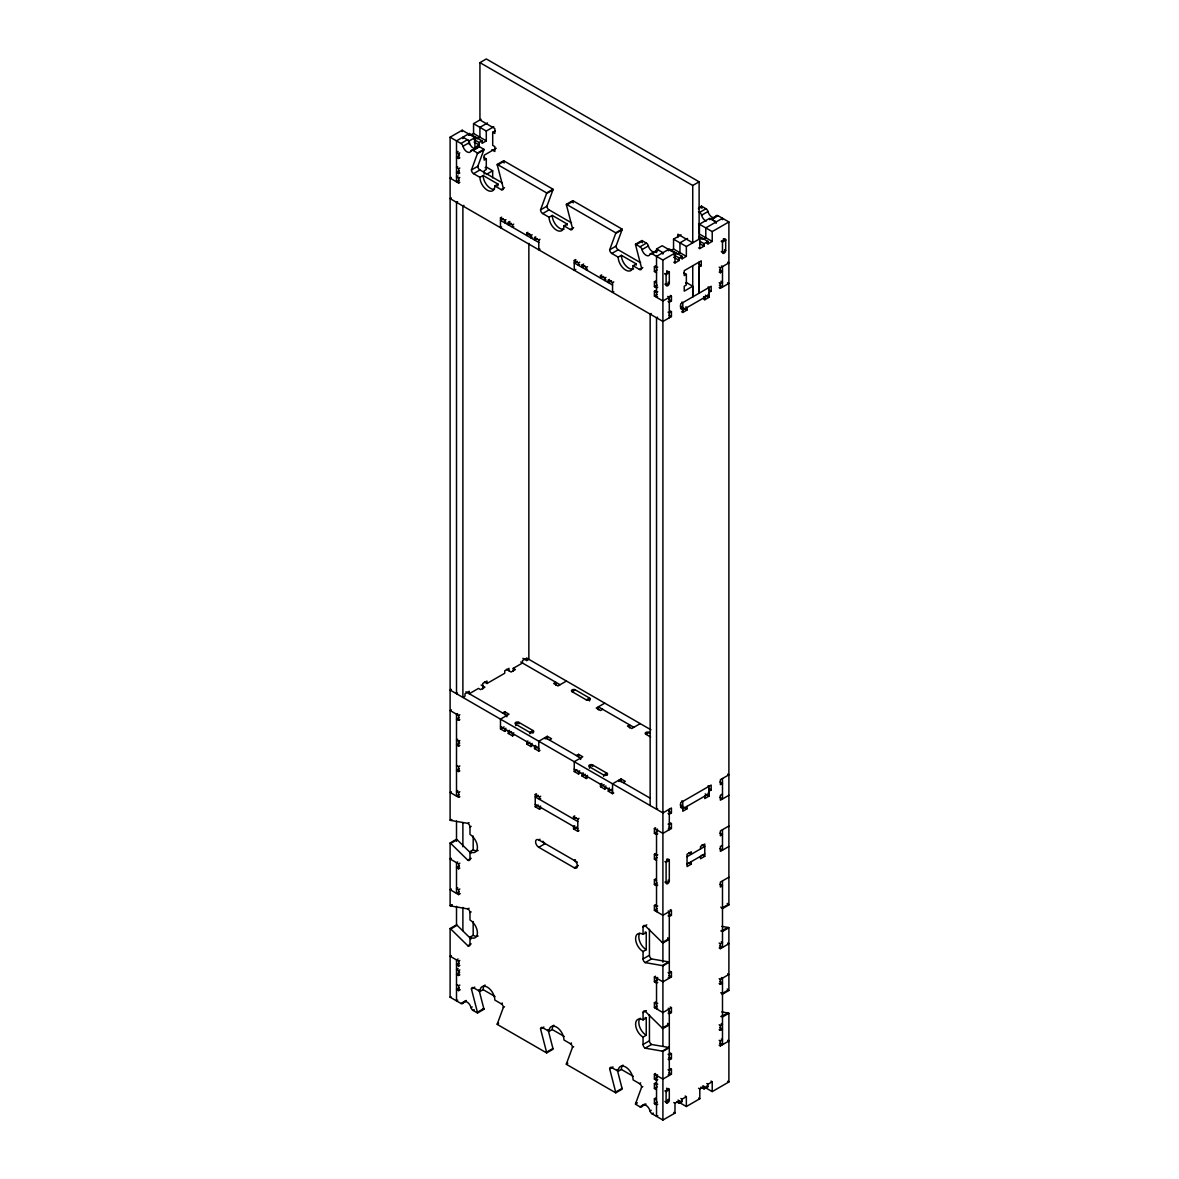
<?xml version="1.0" encoding="UTF-8"?>
<svg xmlns="http://www.w3.org/2000/svg" width="1179" height="1179" viewBox="0 0 1179 1179"><rect width="100%" height="100%" fill="white"/><g stroke="black" fill="none" stroke-linecap="round" stroke-linejoin="round"><path stroke-width="1.5" d="M681.595 311.757L682.788 312.45L682.788 307.542L680.239 306.068M686.355 283.874L686.355 282.547L692.736 286.232L692.736 296.887L692.736 265.761M699.118 239.145L699.118 181.802L692.736 185.486L692.736 242.83L677.837 234.223L677.837 237.495M703.583 299.068L704.777 299.761L709.036 297.3L709.036 292.392L711.158 291.154L711.158 286.246L680.666 303.858L680.666 308.765L682.788 307.542M479.941 177.336L483.139 175.494L498.039 184.101L494.841 185.943A10.537 6.087 60 0 1 487.399 190.246A10.537 6.087 60 0 1 479.941 177.336L473.56 173.652A3.006 1.739 60 0 1 471.438 169.968L477.421 153.653A3.006 1.739 60 0 0 477.51 153.005L483.906 149.32L479.411 146.727A3.006 1.739 60 0 0 477.407 147.213A6.013 3.478 60 0 1 473.398 148.171A6.013 3.478 60 0 1 469.375 142.571A3.006 1.739 60 0 0 467.37 139.785L460.989 143.47L450.113 137.191L450.113 820.157A3.006 1.739 60 0 0 450.732 820.407L467.857 823.369L469.05 822.677M471.438 169.968L477.819 166.283L483.817 149.969A3.006 1.739 60 0 0 483.906 149.32M549.075 217.245L552.258 215.403L567.158 224.01L563.96 225.852A10.537 6.087 60 0 1 556.517 230.156A10.537 6.087 60 0 1 549.075 217.245L542.679 213.561A3.006 1.739 60 0 1 540.557 209.877L546.555 193.562A3.006 1.739 60 0 0 546.643 192.914L553.025 189.23L503.654 160.727L497.273 164.412A3.006 1.739 60 0 0 497.361 165.163L503.359 188.404A3.006 1.739 60 0 1 501.222 189.627L494.841 185.943M540.557 209.877L546.938 206.192L552.936 189.878A3.006 1.739 60 0 0 553.025 189.23M618.194 257.155L621.377 255.312L636.277 263.919L633.094 265.761A10.537 6.087 60 0 1 625.636 270.05A10.537 6.087 60 0 1 618.194 257.155L611.813 253.47A3.006 1.739 60 0 1 609.676 249.786L615.674 233.471A3.006 1.739 60 0 0 615.762 232.823L622.144 229.139L572.773 200.636L566.392 204.321A3.006 1.739 60 0 0 566.48 205.072L572.478 228.313A3.006 1.739 60 0 1 570.341 229.537L563.96 225.852M609.676 249.786L616.057 246.102L622.055 229.787A3.006 1.739 60 0 0 622.144 229.139M548.058 1029.606L552.936 1048.485A3.006 1.739 60 0 1 553.025 1049.236L546.643 1052.921L497.273 1024.418A3.006 1.739 60 0 1 497.361 1023.77L503.359 1007.455L504.553 1006.763M617.192 1069.515L622.055 1088.394A3.006 1.739 60 0 1 622.144 1089.145L615.762 1092.83L566.392 1064.328A3.006 1.739 60 0 1 566.48 1063.679L572.478 1047.365L573.672 1046.672M676.834 1101.879L679.222 1103.264L679.222 1100.803L674.977 1103.264L674.977 1113.094L662.907 1120.05L652.046 1113.772A3.006 1.739 60 0 1 650.042 1110.972A6.013 3.478 60 0 0 646.018 1105.386A6.013 3.478 60 0 0 642.01 1106.344A3.006 1.739 60 0 1 640.005 1106.83L635.51 1104.237A3.006 1.739 60 0 1 635.599 1103.573L641.597 1087.274L642.791 1086.581M491.864 149.777L494.841 151.501L494.841 146.594L492.704 145.356L492.704 132.254L494.841 133.478L494.841 128.57L479.941 119.963L479.941 62.634L486.323 58.95L699.118 181.802M450.113 137.191L462.183 130.221L474.916 137.619L474.916 147.449L479.175 144.988L479.175 142.526L474.061 139.579M459.162 180.284L456.509 181.831L456.509 140.876L469.301 133.478L482.034 140.876L482.034 143.337L486.293 140.876L473.56 133.478L473.56 123.662L481.12 119.285M487.502 122.97L479.912 127.361L479.912 137.191L477.009 138.857M470.893 135.025L473.56 133.478M462.89 138.621L462.89 137.191L469.301 140.861L475.682 137.177L475.682 138.547M486.293 140.876L486.293 131.046L493.765 126.728M460.989 143.47A3.006 1.739 60 0 1 462.993 146.255L469.375 142.571M458.1 151.413L456.509 152.342L458.631 153.565L459.825 152.872M492.704 132.254L495.268 130.781M479.175 142.526L482.034 140.876M459.294 155.643L456.509 157.249L458.631 158.487L459.825 157.794M462.993 146.255A6.013 3.478 60 0 0 467.017 151.855A6.013 3.478 60 0 0 471.025 150.897L477.407 147.213M471.025 150.897A3.006 1.739 60 0 1 473.03 150.411L479.411 146.727M477.421 153.653L483.817 149.969M457.703 166.799L456.509 167.492L458.631 168.715L459.825 168.037M496.226 148.245L484.171 155.201L484.171 160.123L486.293 158.9L486.293 169.54L484.171 170.763L484.171 174.05M459.294 170.793L456.509 172.414L458.631 173.637L459.825 172.945M451.321 177.454L450.113 178.147L458.631 183.054L459.825 182.362M458.1 175.995L456.509 176.909L458.631 178.147L459.825 177.454M473.56 173.652L479.941 169.968L502.416 182.951M485.129 167.757L486.323 167.064L492.675 170.763L492.675 177.867M497.361 165.163L503.742 161.479A3.006 1.739 60 0 1 503.654 160.727M486.293 174.448L492.675 170.763M451.321 197.925L450.113 198.617L662.907 321.469L671.426 316.561L671.426 311.639L670.232 310.947M457.57 201.683L456.509 202.302L456.509 693.738L457.57 693.119M463.951 205.367L462.89 205.986L462.89 697.423L465.012 696.185L465.012 693.738L469.271 691.277L469.271 693.738L478.497 688.403L480.619 689.641L484.878 687.18L481.15 685.028M501.222 189.627L504.553 187.712M501.679 227.002L500.486 227.694L500.486 217.864L501.679 217.172M503.315 218.69L500.486 220.326L538.788 242.432M546.555 193.562L552.936 189.878M500.486 217.864L504.73 220.326L505.938 219.633M505.938 222.094L504.73 222.772L504.73 220.326M511.082 223.214L508.282 224.821L508.282 222.374L509.873 221.446M508.282 222.374L512.541 224.821L513.735 224.128M513.735 226.589L512.541 227.282L512.541 224.821M542.679 213.561L549.075 209.877L571.55 222.86M566.48 205.072L572.861 201.388A3.006 1.739 60 0 1 572.773 200.636M529.312 233.973L526.718 235.476L526.718 233.015L527.927 232.322M526.718 233.015L530.977 235.476L532.171 234.783M532.171 237.244L530.977 237.937L530.977 235.476M536.917 238.6L534.529 239.971L534.529 237.524L535.723 236.832M534.529 237.524L538.788 239.971L539.982 239.293M570.341 229.537L573.672 227.621M539.982 249.123L538.788 249.801L538.788 239.971M615.674 233.471L622.055 229.787M575.838 269.357L574.247 270.286L574.247 260.456L575.838 259.527M577.091 261.266L574.247 262.917L612.549 285.023M574.247 260.456L578.506 262.917L579.7 262.224M579.7 264.671L578.506 265.363L578.506 262.917M584.843 265.806L582.058 267.412L582.058 264.966L583.649 264.037M582.058 264.966L586.302 267.412L587.51 266.719M611.813 253.47L618.194 249.786L640.669 262.755M587.51 269.18L586.302 269.873L586.302 267.412M635.51 244.23L641.907 240.545L646.387 243.125A3.006 1.739 60 0 1 648.391 245.925A6.013 3.478 60 0 0 652.414 251.525A6.013 3.478 60 0 0 656.423 250.567A3.006 1.739 60 0 1 658.427 250.081L652.046 253.765A3.006 1.739 60 0 0 650.042 254.251A6.013 3.478 60 0 1 646.018 255.209A6.013 3.478 60 0 1 642.01 249.609A3.006 1.739 60 0 0 640.005 246.824L635.51 244.23A3.006 1.739 60 0 0 635.599 244.981L641.597 268.208A3.006 1.739 60 0 1 639.475 269.446L633.094 265.761M698.69 207.755L701.49 206.133L705.97 208.727A3.006 1.739 60 0 1 707.975 211.527A6.013 3.478 60 0 0 711.983 217.128A6.013 3.478 60 0 0 716.007 216.155A3.006 1.739 60 0 1 718.011 215.683L728.887 221.961L728.887 904.927L722.491 908.611A3.006 1.739 60 0 1 721.887 908.154L720.811 907.108M635.599 244.981L641.995 241.297A3.006 1.739 60 0 1 641.907 240.545M698.381 208.742L701.579 206.9A3.006 1.739 60 0 1 701.49 206.133M640.005 246.824L646.387 243.125M698.469 211.763L699.589 212.412L705.97 208.727M642.01 249.609L648.391 245.925M699.589 212.412A3.006 1.739 60 0 1 701.593 215.212L707.975 211.527M603.294 276.446L600.494 278.067L600.494 275.606L601.688 274.913M600.494 275.606L604.753 278.067L605.947 277.374M656.556 252.615L656.556 248.975L662.171 245.733L674.977 253.087L674.977 262.917L673.769 262.224M670.718 250.626L673.548 248.99L673.548 239.16L681.02 234.842M728.887 221.961L712.219 231.585L712.219 241.415L699.412 234.061L699.412 224.231L709.758 218.248L716.139 221.947L716.11 223.391M650.042 254.251L656.423 250.567M710.421 219.382L716.007 216.155M605.947 279.836L604.753 280.514L604.753 278.067M709.67 219.707A3.006 1.739 60 0 1 711.63 219.368L718.011 215.683M611.488 280.72L608.29 282.562L608.29 280.116L609.499 279.423M687.534 238.453L679.944 242.845L679.944 252.674M608.29 280.116L612.549 282.562L613.743 281.884M639.475 269.446L642.791 267.53M652.046 253.765L662.907 260.043L675.714 252.66L675.714 254.03M673.548 239.16L686.355 246.514L701.579 237.731L701.579 239.101M656.526 272.732L654.404 271.509L654.404 266.601L655.598 265.909M677.1 254.31L679.974 252.66M702.964 239.381L705.823 237.731M613.743 291.699L612.549 292.392L612.549 282.562M657.735 267.132L656.526 267.825L654.404 266.601M654.404 271.509L657.189 269.903M673.636 254.767L679.222 257.995L682.096 256.344L682.096 258.79L680.902 258.113M699.663 241.135L704.055 243.67L707.96 241.415L707.96 243.861L706.766 243.183M674.977 262.917L679.222 260.456L679.222 257.995M682.096 258.79L686.355 256.344L686.355 246.514M698.602 247.885L699.795 248.577L704.055 246.116L704.055 243.67M707.96 243.861L712.219 241.415M657.735 287.204L656.526 287.897L654.404 286.659L654.404 281.752L655.598 281.059M654.404 286.659L657.189 285.053M668.095 301.529L669.304 302.222L671.426 300.999L671.426 296.076L662.907 300.999L654.404 296.076L654.404 291.169L655.598 290.476M692.736 286.232L684.233 291.154L684.233 286.232L686.355 285.009L686.355 274.353L684.233 275.591L684.233 270.669L701.254 260.839L701.254 265.761L699.118 266.985L699.118 293.203L699.118 262.077M657.735 291.699L656.526 292.392L654.404 291.169M654.404 296.076L657.189 294.47M657.587 296.695L656.526 297.314L656.526 256.359L668.596 249.403L668.596 250.773M685.559 283.004L686.355 282.547M719.175 267.132L720.369 267.825L728.887 262.917L727.679 262.224M719.175 272.054L720.369 272.732L722.491 271.509L719.706 269.903M651.221 313.481L650.145 314.1L650.145 805.537M657.602 317.166L656.526 317.785L656.526 809.221L657.587 808.602M671.426 311.639L669.304 312.877L668.095 312.184M719.175 282.695L720.369 283.387L722.491 282.164L720.9 281.236M681.845 309.473L682.774 310.003L709.021 294.853L709.021 287.484L708.093 286.939M719.175 287.617L720.369 288.295L728.887 283.387L727.679 282.695M682.788 312.45L687.048 310.003L687.048 307.542L685.854 306.849M451.321 689.361L450.113 690.054L662.907 812.906L671.426 807.983L671.426 812.906L669.304 814.129L668.095 813.436M484.451 682.022L487.001 683.496L504.73 673.253L504.73 670.807L508.989 668.346L508.989 670.807M513.248 671.293L513.248 668.346L522.474 663.025L522.474 660.564L526.718 658.103L526.718 660.564L528.855 659.341L528.855 243.36M451.321 709.832L450.113 710.524L458.631 715.432L459.825 714.754M457.57 713.59L456.509 714.209L456.509 796.12L459.162 794.587M459.294 717.51L456.509 719.131L458.631 720.354L459.825 719.662M502.608 712.986L504.73 711.748L508.989 714.209L500.486 719.131L500.486 728.946L504.73 731.407L505.938 730.715M457.703 739.321L456.509 740.014L458.631 741.237L459.825 740.545M566.451 681.035L557.932 685.957L553.673 683.496L555.81 682.273L555.81 685.22M459.692 743.079L456.509 744.922L458.631 746.16L459.825 745.467M500.486 728.946L504.067 726.883M505.938 728.268L504.73 728.946L504.73 731.407M575.308 689.848A2.255 1.297 0 0 0 572.124 689.848A2.255 1.297 0 0 0 572.124 691.69L575.308 689.848L589.5 698.027L589.5 700.989M509.475 730.317L508.282 730.995L508.282 733.456L512.541 735.917L513.735 735.224M508.282 733.456L511.48 731.614M513.735 732.763L512.541 733.456L512.541 735.917M456.509 765.407L458.631 766.63L459.825 765.937M459.294 768.708L456.509 770.314L458.631 771.538L459.825 770.86M586.302 699.884L589.5 698.027A2.255 1.297 0 0 1 589.5 699.884A2.255 1.297 0 0 1 586.302 699.884L572.124 691.69M527.927 740.957L526.718 741.65L526.718 744.111L530.977 746.558L532.171 745.865M526.718 744.111L529.916 742.269M532.171 743.418L530.977 744.111L530.977 746.558M451.321 791.743L450.113 792.435L458.631 797.343L459.825 796.65M549.429 740.014L551.551 738.776L547.292 736.33L538.788 741.237L538.788 751.067L539.982 750.375M604.753 703.156L596.235 708.063L600.494 710.524L602.616 709.301M457.703 790.505L456.509 791.197L458.631 792.435L459.825 791.743M535.723 745.467L534.529 746.16L534.529 748.606L538.788 751.067M534.529 748.606L537.315 747M450.113 820.157L451.321 819.464M450.732 820.407L451.925 819.714M576.384 755.577L578.506 754.339L582.765 756.8L574.247 761.708L574.247 771.538L578.506 773.999L579.7 773.306M640.212 723.626L631.708 728.548L627.449 726.087L629.571 724.864L629.571 727.811M471.025 853.39L457.113 839.728A3.006 1.739 60 0 0 456.509 839.286L450.113 842.97A3.006 1.739 60 0 1 450.732 843.412L467.857 860.228A3.006 1.739 60 0 0 469.979 859.005L469.979 851.621A10.537 6.087 60 0 0 477.421 847.333A10.537 6.087 60 0 0 469.979 834.423L469.979 827.054L471.173 826.361M574.247 771.538L577.047 769.931M540.689 808.529L539.496 809.221L535.237 806.76L535.237 794.484L536.43 793.791M450.732 843.412L457.113 839.728M579.7 770.86L578.506 771.538L578.506 773.999M538.081 795.294L535.237 796.93L577.798 821.512M649.084 732.439A2.255 1.297 0 0 0 645.886 732.439A2.255 1.297 0 0 0 645.886 734.281L649.084 732.439L649.968 732.94M535.237 794.484L539.496 796.93L540.689 796.238M583.251 772.893L582.058 773.586L582.058 776.047L586.302 778.508L587.51 777.816M540.689 798.699L539.496 799.391L539.496 796.93M582.058 776.047L585.241 774.205M587.51 775.355L586.302 776.047L586.302 778.508M535.237 806.76L538.228 805.036M540.689 806.068L539.496 806.76L539.496 809.221M451.321 858.283L450.113 858.975L458.631 863.898L459.825 863.205M469.979 851.621L473.177 849.779A10.537 6.087 60 0 0 478.143 850.457M457.703 861.967L456.509 862.66L456.509 893.373L459.162 891.84M467.857 860.228L471.173 858.312M601.894 783.431L600.494 784.241L600.494 786.702L604.753 789.149L605.947 788.456M459.294 865.961L456.509 867.582L458.631 868.805L459.825 868.112M600.494 786.702L604.09 784.624M605.947 786.01L604.753 786.702L604.753 789.149M623.19 782.605L625.327 781.368L621.068 778.921L612.549 783.829L612.549 793.659L613.743 792.966M609.499 788.058L608.29 788.736L608.29 791.197L612.549 793.659M608.29 791.197L611.488 789.355M575.942 817.666L573.539 819.051L573.539 816.59L574.733 815.897M451.321 888.995L450.113 889.688L458.631 894.61L460.223 893.682M578.241 865.474L574.247 867.788L538.788 847.303A4.51 2.609 60 0 1 535.59 841.777A4.51 2.609 60 0 1 538.788 839.934L539.982 839.242M457.703 887.772L456.509 888.465L458.631 889.688L459.825 888.995M573.539 816.59L577.798 819.051L578.992 818.359M574.733 825.727L573.539 826.42L573.539 828.881L577.798 831.328L578.992 830.65M538.788 847.303L545.17 843.619A4.51 2.609 60 0 1 542.915 841.231M573.539 828.881L576.737 827.039M450.113 842.97L450.113 905.708L451.719 904.779M450.113 905.708A3.006 1.739 60 0 0 450.732 905.958L452.323 905.03M450.732 905.958L467.857 908.921L469.05 908.228M471.025 938.941L457.113 925.279A3.006 1.739 60 0 0 456.509 924.837L450.113 928.521A3.006 1.739 60 0 1 450.732 928.978L467.857 945.779A3.006 1.739 60 0 0 469.979 944.556L469.979 937.172A10.537 6.087 60 0 0 477.421 932.884A10.537 6.087 60 0 0 469.979 919.974L469.979 912.605L471.173 911.912M450.732 928.978L457.113 925.279M575.44 859.727L574.247 860.405A4.51 2.609 60 0 1 577.445 865.946A4.51 2.609 60 0 1 574.247 867.788M680.239 804.874L682.788 806.348L680.666 807.571L680.666 802.663L711.158 785.052L711.158 789.959L709.036 791.197L709.036 796.105L704.777 798.566L704.777 796.105M708.093 785.745L709.021 786.29L709.021 793.659L682.774 808.809L681.845 808.278M687.048 806.348L687.048 808.794L682.788 811.255L682.774 801.44L681.845 800.895M657.735 833.921L656.526 834.614L654.404 833.376L654.404 828.469L655.598 827.776M469.979 937.172L473.177 935.33A10.537 6.087 60 0 0 478.143 936.008M657.587 829.088L656.526 829.692L656.526 911.603L657.587 910.984M654.404 833.376L657.189 831.77M654.404 828.469L662.907 833.376L671.426 828.469L671.426 823.546L669.304 824.784L668.095 824.092M722.491 794.071L720.369 795.294L720.369 800.217L728.887 795.294M451.321 955.55L450.113 956.243L458.631 961.15L459.825 960.458M467.857 945.779L471.173 943.863M458.1 958.999L456.509 959.927L456.509 1000.883L457.703 1000.19M459.294 963.228L456.509 964.835L458.631 966.073L459.825 965.38M656.526 860.405L654.404 859.182L654.404 854.274L655.598 853.581M458.1 968.431L456.509 969.344L458.631 970.568L459.825 969.89M657.735 854.804L656.526 855.497L654.404 854.274M654.404 859.182L657.189 857.575M459.692 972.424L456.509 974.267L458.631 975.49L459.825 974.797M728.887 826.007L720.369 830.93L720.369 835.837L722.491 834.614L719.942 833.14M456.509 984.494L458.631 985.732L459.825 985.04M459.294 987.796L456.509 989.417L458.631 990.64L460.223 989.726M687.033 856.72L704.762 846.493L701.932 844.842M450.113 928.521L450.113 997.198L451.012 996.668M657.735 885.105L656.526 885.797L654.404 884.574L654.404 879.652L655.598 878.974M687.033 864.089L704.762 853.861M478.939 989.697L483.817 1008.576A3.006 1.739 60 0 1 483.906 1009.327L477.51 1013.012A3.006 1.739 60 0 0 477.421 1012.26L471.438 989.019L474.754 987.103M654.404 884.574L657.189 882.953M722.491 845.255L720.369 846.493L720.369 851.4L728.887 846.493M691.307 861.628L691.307 864.089L687.048 866.55L687.048 854.259L691.307 851.798L691.307 854.259L688.742 852.785M700.518 848.939L700.518 846.478L704.777 844.017L704.777 856.308L700.518 858.769L700.518 856.308M471.438 989.019A3.006 1.739 60 0 1 473.56 987.796L479.941 991.48L483.139 989.638A10.537 6.087 60 0 1 485.041 984.996M450.113 997.198L460.989 1003.476L462.183 1002.784M462.581 1002.548L466.177 1000.47M460.989 1003.476A3.006 1.739 60 0 0 462.993 1002.99L466.191 1001.148M462.993 1002.99A6.013 3.478 60 0 1 467.017 1002.032A6.013 3.478 60 0 1 471.025 1007.618L472.219 1006.94M668.095 915.818L669.304 916.51L671.426 915.287L671.426 910.38L662.907 915.287L654.404 910.38L654.404 905.457L655.598 904.765M471.025 1007.618A3.006 1.739 60 0 0 473.03 1010.418L474.223 1009.725M657.735 906.003L656.526 906.68L654.404 905.457M477.421 1012.26L483.817 1008.576M654.404 910.38L657.189 908.758M479.941 991.48A10.537 6.087 60 0 1 487.399 987.177A10.537 6.087 60 0 1 494.841 1000.087L501.222 1003.771L502.416 1003.078M728.887 877.205L720.369 882.113L720.369 887.035L722.491 885.797L719.942 884.324M645.178 962.609L651.56 958.925L668.685 961.887A3.006 1.739 60 0 1 669.304 962.138L662.907 965.822A3.006 1.739 60 0 0 662.303 965.572L645.178 962.609A3.006 1.739 60 0 1 643.056 958.925L643.056 951.556A10.537 6.087 60 0 1 635.599 938.646A10.537 6.087 60 0 1 643.056 934.343L643.056 926.974L646.785 924.822M643.056 934.343L646.239 932.501L646.239 949.699L643.056 951.556M497.361 1023.77L498.555 1023.077M497.273 1024.418L498.466 1023.726M662.303 942.552L668.685 938.867A3.006 1.739 60 0 0 669.304 939.324L662.907 943.008A3.006 1.739 60 0 1 662.303 942.552L645.178 925.751A3.006 1.739 60 0 0 643.056 926.974M721.887 908.154L728.268 904.47A3.006 1.739 60 0 0 728.887 904.927M643.056 958.925L649.437 955.241L649.437 929.288M546.643 1052.921A3.006 1.739 60 0 0 546.555 1052.169L540.557 1028.928L543.887 1027.012M662.303 965.572L668.685 961.887M720.811 930.983L728.268 927.49A3.006 1.739 60 0 1 728.887 927.74L728.887 990.478L722.491 994.162A3.006 1.739 60 0 1 721.887 993.705L720.811 992.659M540.557 1028.928A3.006 1.739 60 0 1 542.679 1027.705L549.075 1031.389L552.258 1029.547A10.537 6.087 60 0 1 553.821 1025.185M728.887 927.74L722.491 931.425A3.006 1.739 60 0 0 721.887 931.174M657.735 982.372L656.526 983.065L654.404 981.842L654.404 976.919L655.598 976.227M657.735 977.465L656.526 978.143L656.526 1008.87L657.587 1008.251M654.404 981.842L657.189 980.221M654.404 976.919L662.907 981.842L671.426 976.919L671.426 972.012L669.304 973.235L668.095 972.542M719.175 943.053L720.369 943.745L722.491 942.522L721.297 941.829M719.175 947.975L720.369 948.668L728.887 943.745L727.679 943.053M546.555 1052.169L552.936 1048.485M549.075 1031.389A10.537 6.087 60 0 1 556.517 1027.086A10.537 6.087 60 0 1 563.96 1039.981L570.341 1043.68L571.55 1042.988M668.095 1013.085L669.304 1013.778L671.426 1012.555L671.426 1007.632L662.907 1012.555L654.404 1007.632L654.404 1002.725L655.598 1002.032M657.735 1003.255L656.526 1003.948L654.404 1002.725M645.178 1048.16L651.56 1044.476L668.685 1047.438A3.006 1.739 60 0 1 669.304 1047.689L662.907 1051.373A3.006 1.739 60 0 0 662.303 1051.123L645.178 1048.16A3.006 1.739 60 0 1 643.056 1044.476L643.056 1037.107A10.537 6.087 60 0 1 635.599 1024.197A10.537 6.087 60 0 1 643.056 1019.909L643.056 1012.525L646.372 1010.609M654.404 1007.632L657.189 1006.026M566.48 1063.679L567.674 1062.986M566.392 1064.328L567.585 1063.635M643.056 1019.909L646.239 1018.052L646.239 1035.265L643.056 1037.107M719.175 978.688L720.369 979.381L728.887 974.458L727.679 973.766M719.175 983.595L720.369 984.288L722.491 983.065L719.706 981.459M662.303 1028.103L668.685 1024.418A3.006 1.739 60 0 0 669.304 1024.875L662.907 1028.56A3.006 1.739 60 0 1 662.303 1028.103L645.178 1011.302A3.006 1.739 60 0 0 643.056 1012.525M721.887 993.705L728.268 990.021A3.006 1.739 60 0 0 728.887 990.478M643.056 1044.476L649.437 1040.792L649.437 1014.839M615.762 1092.83A3.006 1.739 60 0 0 615.674 1092.078L609.676 1068.837L613.006 1066.921M609.676 1068.837A3.006 1.739 60 0 1 611.813 1067.614L618.194 1071.298L621.377 1069.456A10.537 6.087 60 0 1 622.939 1065.094M662.303 1051.123L668.685 1047.438M720.811 1016.534L728.268 1013.041A3.006 1.739 60 0 1 728.887 1013.292L728.887 1081.968L712.219 1091.592L705.823 1087.908L705.823 1086.522M728.887 1013.292L722.491 1016.976A3.006 1.739 60 0 0 721.887 1016.725M668.095 1059.155L669.304 1059.847L671.426 1058.624L671.426 1053.702L669.304 1054.94L668.095 1054.247M719.175 1024.757L720.369 1025.45L722.491 1024.227L721.297 1023.534M719.175 1029.68L720.369 1030.358L722.491 1029.134L719.706 1027.528M615.674 1092.078L622.055 1088.394M657.735 1079.64L656.526 1080.332L654.404 1079.094L654.404 1074.187L655.598 1073.494M618.194 1071.298A10.537 6.087 60 0 1 625.636 1066.995A10.537 6.087 60 0 1 633.094 1079.89L639.475 1083.575L640.669 1082.897M657.587 1074.791L656.526 1075.41L656.526 1116.366L657.735 1115.673M654.404 1079.094L657.189 1077.488M654.404 1074.187L662.907 1079.094L671.426 1074.187L671.426 1069.265L669.304 1070.503L668.095 1069.81M719.175 1040.32L720.369 1041.013L722.491 1039.79L721.297 1039.097M656.526 1089.75L654.404 1088.512L654.404 1083.604L655.598 1082.911M719.175 1045.228L720.369 1045.92L728.887 1041.013L727.679 1040.32M657.735 1084.135L656.526 1084.827L654.404 1083.604M654.404 1088.512L657.189 1086.905M635.599 1103.573L637.205 1102.66M635.51 1104.237L636.719 1103.544M640.005 1106.83L644.795 1104.06M657.735 1104.207L656.526 1104.9L654.404 1103.662L654.404 1098.754L655.598 1098.062M642.01 1106.344L646.004 1104.045M654.404 1103.662L657.189 1102.056M650.042 1110.972L651.235 1110.279M666.106 1101.82L669.304 1099.978L668.228 1099.373M652.046 1113.772L653.24 1113.079M680.902 1098.46L682.096 1099.152L686.355 1096.691L686.355 1106.521L679.974 1102.837L679.974 1101.908M698.602 1088.232L699.795 1088.924L704.055 1086.463L704.055 1088.924L700.857 1087.082M706.766 1083.53L707.96 1084.223L712.219 1081.762L712.219 1091.592M679.222 1103.264L682.096 1101.599L682.096 1099.152M704.055 1088.924L707.96 1086.67L707.96 1084.223M686.355 1106.521L699.795 1098.754L699.795 1088.924M666.842 1103.013L666.371 1102.837A1.695 0.987 -60 0 1 666.106 1102.129L666.106 1091.592A2.255 1.297 -60 0 1 667.697 1088.821A2.255 1.297 -60 0 1 669.304 1089.75L669.304 1100.287A1.724 1.002 -60 0 1 668.935 1101.495L668.567 1102.011A2.667 1.533 -60 0 1 666.842 1102.999M721.857 926.37L728.268 927.49M721.857 1011.921L728.268 1013.041M479.941 62.634L692.736 185.486M711.63 219.368L716.11 221.961M712.219 231.585L699.412 224.231M723.7 238.733L725.689 239.882L725.689 250.42A2.255 1.297 -60 0 1 724.098 253.19A2.255 1.297 -60 0 1 722.491 252.262L721.297 251.569M723.302 238.806L725.689 240.177L722.491 242.019L721.43 241.415M721.297 241.032L722.491 241.724L722.491 252.262L725.689 250.42L724.495 249.727M698.985 236.272L707.96 241.415M698.602 238.055L699.795 238.747L699.795 248.577M699.663 243.581L704.055 246.116M721.43 265.982L722.491 266.601L722.491 287.072L719.352 285.259M473.56 123.662L486.293 131.046M673.548 248.99L686.355 256.344M698.69 264.288L701.254 265.761M669.304 248.99L682.096 256.344M474.061 142.04L479.175 144.988M673.636 257.228L679.222 260.456M656.556 248.975L662.952 252.66M473.03 150.411L477.51 153.005M497.273 164.412L546.643 192.914M566.392 204.321L615.762 232.823M483.744 157.411L486.293 158.9M683.805 272.88L686.355 274.353M708.608 289.68L711.158 291.154M708.093 294.323L709.021 294.853M666.901 271.052L669.304 272.437L669.304 282.975A2.255 1.297 -60 0 1 667.697 285.745A2.255 1.297 -60 0 1 666.106 284.817L664.912 284.124M666.636 271.199L669.304 272.732L666.106 274.589L664.912 273.896M705.44 295.222L709.036 297.3M458.498 154.42L459.294 154.876M664.912 273.587L666.106 274.28L666.106 284.817L669.304 282.975L668.095 282.282M458.498 154.714L459.294 155.186M703.583 296.607L704.777 297.3L704.777 299.761M654.404 281.752L656.526 282.975M670.232 295.384L671.426 296.076M681.845 302.104L682.774 302.635L682.774 310.003M667.697 296.386L669.304 297.314L669.304 317.785M669.038 299.613L671.426 300.999M684.247 308.382L687.048 310.003M669.038 315.176L671.426 316.561M527.101 658.324L650.941 729.816M727.679 774.131L728.887 774.824L720.369 779.732L720.369 784.654L722.491 783.416L719.942 781.942M522.901 658.354L526.718 660.564M520.72 662.008L560.069 684.719M633.83 727.31L598.372 706.84L598.372 709.787M645.886 734.281L650.616 737.008M513.248 668.346L515.37 669.569L511.126 672.03L506.469 669.348M708.608 788.486L711.158 789.959M719.662 797.343L722.491 798.979L722.491 778.508M708.093 793.113L709.021 793.659M705.204 793.894L709.036 796.105M684.498 807.32L687.048 808.794M465.941 691.808L506.867 715.432L506.867 716.817M650.41 798.316L618.931 780.144L618.931 781.53M669.038 811.52L671.426 812.906M719.942 848.703L722.491 850.177L722.491 829.692M670.232 822.868L671.426 823.546M500.486 726.5L538.788 748.606M574.247 769.091L612.549 791.197M669.038 827.083L671.426 828.469M668.228 829.088L669.304 829.692L669.304 809.221M702.227 854.834L704.777 856.308M688.742 862.615L691.307 864.089M666.901 859.034L669.304 860.405L669.304 880.89A2.255 1.297 -60 0 1 667.697 883.646A2.255 1.297 -60 0 1 666.106 882.732L664.912 882.039M458.498 742.387L459.294 742.858M664.912 861.569L666.106 862.247L669.304 860.405A2.255 1.297 -60 0 0 667.697 859.491A2.255 1.297 -60 0 0 666.106 862.247L666.106 882.732L669.304 880.89L668.095 880.197M535.237 804.299L577.798 828.881M654.404 879.652L656.526 880.89M670.232 909.687L671.426 910.38M668.228 910.984L669.304 911.603L669.304 978.143L668.228 977.538M669.038 913.902L671.426 915.287M538.788 839.934L577.312 862.173M719.838 945.897L722.491 947.43L722.491 880.89M721.43 977.538L722.491 978.143L722.491 1044.697L719.838 1043.164M670.232 971.319L671.426 972.012M669.038 975.534L671.426 976.919M670.232 1006.94L671.426 1007.632M668.228 1008.251L669.304 1008.87L669.304 1075.41L668.228 1074.791M669.038 1011.169L671.426 1012.555M727.679 1081.276L728.887 1081.968M670.232 1053.009L671.426 1053.702M711.011 1081.069L712.219 1081.762M669.038 1057.239L671.426 1058.624M706.766 1085.977L707.96 1086.67M702.861 1085.785L704.055 1086.463M670.232 1068.572L671.426 1069.265M669.038 1072.802L671.426 1074.187M698.602 1098.062L699.795 1098.754M685.161 1095.998L686.355 1096.691M666.636 1088.202L669.304 1089.75L666.106 1091.592L664.912 1090.899M458.498 971.732L459.294 972.189M680.902 1100.906L682.096 1101.599M678.028 1100.11L679.222 1100.803M483.139 989.638L495.047 996.52M552.258 1029.547L564.181 1036.429M621.377 1069.456L633.3 1076.339M673.769 1102.571L674.977 1103.264M668.095 1099.594L669.304 1100.287M664.912 1101.437L666.106 1102.129M654.404 1098.754L656.526 1099.978M673.769 1112.401L674.977 1113.094M482.771 1008.679L483.906 1009.327M473.03 1010.418L477.51 1013.012M727.207 903.423L728.268 904.47M727.207 988.975L728.268 990.021M667.623 937.821L668.685 938.867M667.623 1023.372L668.685 1024.418M701.579 206.9L701.947 208.344M698.558 223.656L698.941 225.101M641.995 241.297L642.363 242.741M572.861 201.388L573.245 202.832M503.742 161.479L504.126 162.938M722.491 219.707L722.491 218.277L705.794 227.915L705.794 237.745M720.369 267.825L720.369 272.732M720.369 283.387L720.369 288.295M720.369 943.745L720.369 948.668M720.369 979.381L720.369 984.288M720.369 1025.45L720.369 1030.358M720.369 1041.013L720.369 1045.92M662.907 252.674L662.907 254.104M662.907 260.043L662.907 962.226M662.907 965.822L662.907 1046.112M662.907 1051.373L662.907 1120.05M621.068 778.921L621.068 781.869M592.698 766.379L592.698 764.994L589.5 766.836L603.692 775.03A2.255 1.297 0 0 0 606.876 775.03L606.876 773.188L592.698 764.994A2.255 1.297 0 0 0 589.5 764.994A2.255 1.297 0 0 0 589.5 766.836L589.5 768.222M603.692 276.682L603.692 277.596M603.692 776.401L603.692 775.03L606.876 773.188A2.255 1.297 0 0 1 606.876 775.03M580.628 759.409L580.628 758.023L545.17 737.553L545.17 738.938M578.506 754.339L578.506 757.286M577.798 819.051L577.798 831.328M547.292 736.33L547.292 739.277M533.114 732.896L533.114 730.597L518.922 722.403A2.255 1.297 0 0 0 515.724 722.403A2.255 1.297 0 0 0 515.724 724.245L515.724 725.63M529.916 234.09L529.916 235.019M529.916 733.81L529.916 732.439L515.724 724.245L518.922 722.403L518.922 723.788M504.73 711.748L504.73 714.695M487.001 683.496L487.001 681.035L482.742 683.496L482.742 688.904M473.177 836.029L473.177 849.779M473.177 921.58L473.177 935.33M469.301 133.478L469.301 135.025M469.301 140.861L469.301 144.501M468.564 133.905L468.564 135.29M462.89 822.957L462.89 846.743M462.89 907.476L462.89 930.614M462.183 130.221L462.183 131.606M458.631 153.565L458.631 158.487M458.631 168.715L458.631 173.637M458.631 178.147L458.631 183.054M458.631 715.432L458.631 720.354M458.631 741.237L458.631 746.16M458.631 766.63L458.631 771.538M458.631 792.435L458.631 797.343M458.631 863.898L458.631 868.805M458.631 889.688L458.631 894.61M458.631 961.15L458.631 966.073M458.631 970.568L458.631 975.49M458.631 985.732L458.631 990.64M456.509 821.1L456.509 841.275M456.509 906.356L456.509 924.365M706.236 221.121A6.013 3.478 60 0 1 701.593 215.212M549.075 209.877A3.006 1.739 60 0 1 546.938 206.192M479.941 169.968A3.006 1.739 60 0 1 477.819 166.283M618.194 249.786A3.006 1.739 60 0 1 616.057 246.102M633.595 268.974A10.537 6.087 60 0 1 625.666 265.57A10.537 6.087 60 0 1 621.377 255.312M636.277 263.919A10.537 6.087 60 0 1 636.203 265.128M564.048 229.198A10.537 6.087 60 0 1 556.296 225.395A10.537 6.087 60 0 1 552.258 215.403M567.158 224.01A10.537 6.087 60 0 1 567.084 225.218M494.473 189.377A10.537 6.087 60 0 1 486.942 185.191A10.537 6.087 60 0 1 483.139 175.494M498.039 184.101A10.537 6.087 60 0 1 497.862 185.869M467.857 823.369A3.006 1.739 60 0 1 469.979 827.054M467.857 908.921A3.006 1.739 60 0 1 469.979 912.605M651.56 1044.476A3.006 1.739 60 0 1 649.437 1040.792M651.56 958.925A3.006 1.739 60 0 1 649.437 955.241M646.239 1035.265A10.537 6.087 60 0 1 639.622 1026.762A10.537 6.087 60 0 1 640.182 1018.155M645.164 1017.521A10.537 6.087 60 0 1 646.239 1018.052M646.239 949.699A10.537 6.087 60 0 1 639.622 933.355M645.164 931.97A10.537 6.087 60 0 1 646.239 932.501M570.341 1043.68A3.006 1.739 60 0 1 572.478 1047.365M639.475 1083.575A3.006 1.739 60 0 1 641.597 1087.274M501.222 1003.771A3.006 1.739 60 0 1 503.359 1007.455M725.689 239.882A1.695 0.987 -60 0 0 725.424 239.175L724.952 238.998A2.667 1.533 -60 0 0 723.228 240L722.86 240.516A1.724 1.002 -60 0 0 722.491 241.724M669.304 272.437A1.695 0.987 -60 0 0 669.024 271.73L668.567 271.553A2.667 1.533 -60 0 0 666.842 272.555L666.474 273.071A1.724 1.002 -60 0 0 666.106 274.28M533.114 730.597L529.916 732.439A2.255 1.297 0 0 0 533.114 732.439A2.255 1.297 0 0 0 533.114 730.597"/></g></svg>
